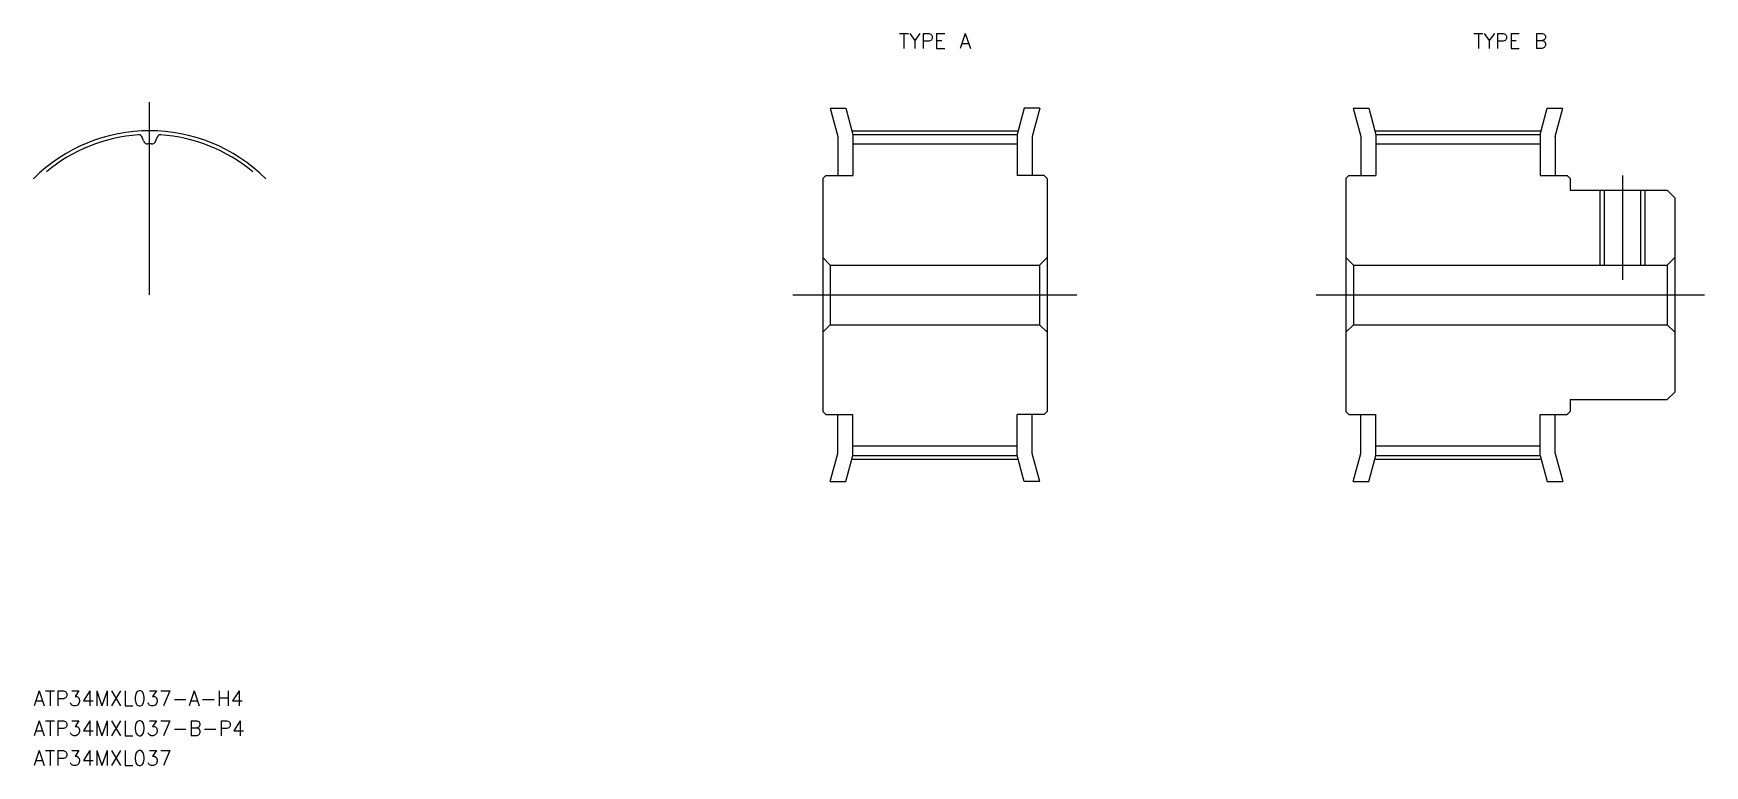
# Model space of a CAD drawing. Extents: x 88 to 199, y 71 to 120.
import ezdxf
from ezdxf.enums import TextEntityAlignment as Align

# ---------------------------------------------------------------- set-up
doc = ezdxf.new("R2010")
doc.units = 0
doc.linetypes.add('CENTER', pattern=[50.8, 31.75, -6.35, 6.35, -6.35])
doc.linetypes.add('DASHED', pattern=[19.05, 12.7, -6.35])
doc.layers.get('0').update_dxf_attribs({"linetype": 'CONTINUOUS'})
doc.layers.add('CENTER', color=1, linetype='CENTER')
doc.styles.add('MISUMI', font='txt.shx')

msp = doc.modelspace()

# ---------------------------------------------------------------- linework, layer by layer
at = {"color": 7, "linetype": 'CONTINUOUS'}
for p, q in [((140.84, 115.24), (141.35, 113.35)), ((140.84, 115.24), (141.88, 115.24)), ((141.88, 115.24), (142.35, 113.48)), ((153.82, 115.24), (153.35, 113.48)), ((154.86, 115.24), (153.82, 115.24)), ((154.86, 115.24), (154.35, 113.35)), ((175.84, 115.24), (176.35, 113.35)), ((175.84, 115.24), (176.88, 115.24)), ((176.88, 115.24), (177.35, 113.48)), ((188.35, 113.48), (188.82, 115.24)), ((188.82, 115.24), (189.86, 115.24)), ((189.35, 113.35), (189.86, 115.24)), ((94.9, 113.04), (94.8, 113.3)), ((95.71, 113.04), (95.81, 113.3)), ((141.35, 113.35), (141.35, 110.74)), ((142.35, 113.48), (153.35, 113.48)), ((142.35, 113.48), (142.35, 110.74)), ((153.35, 113.48), (153.35, 110.74)), ((154.35, 113.35), (154.35, 110.74)), ((176.35, 113.35), (176.35, 110.74)), ((177.35, 113.48), (188.35, 113.48)), ((177.35, 113.48), (177.35, 110.74)), ((188.35, 113.48), (188.35, 110.74)), ((189.35, 113.35), (189.35, 110.74)), ((142.35, 112.84), (153.35, 112.84)), ((177.35, 112.84), (188.35, 112.84)), ((140.35, 110.54), (140.55, 110.74)), ((140.55, 110.74), (142.35, 110.74)), ((155.15, 110.74), (153.35, 110.74)), ((155.35, 110.54), (155.15, 110.74)), ((175.35, 110.54), (175.55, 110.74)), ((175.55, 110.74), (177.35, 110.74)), ((188.35, 110.74), (190.15, 110.74)), ((190.35, 110.54), (190.15, 110.74)), ((140.35, 110.54), (140.35, 94.94)), ((155.35, 110.54), (155.35, 94.94)), ((175.35, 110.54), (175.35, 94.94)), ((190.35, 110.54), (190.35, 109.74)), ((190.35, 109.74), (196.85, 109.74)), ((197.35, 109.24), (196.85, 109.74)), ((197.35, 109.24), (197.35, 96.24)), ((140.35, 106.64), (140.35, 106.64)), ((155.35, 106.64), (155.35, 106.64)), ((175.35, 106.64), (175.35, 106.64)), ((140.35, 105.24), (140.85, 104.74)), ((155.35, 105.24), (154.85, 104.74)), ((175.35, 105.24), (175.85, 104.74)), ((196.85, 104.74), (197.35, 105.24)), ((140.85, 104.74), (140.85, 100.74)), ((140.85, 104.74), (154.85, 104.74)), ((154.85, 104.74), (154.85, 100.74)), ((175.85, 104.74), (175.85, 100.74)), ((175.85, 104.74), (196.85, 104.74)), ((196.85, 104.74), (196.85, 100.74)), ((140.35, 102.74), (140.35, 102.74)), ((155.35, 102.74), (155.35, 102.74)), ((175.35, 102.74), (175.35, 102.74)), ((140.35, 100.24), (140.85, 100.74)), ((140.85, 100.74), (154.85, 100.74)), ((155.35, 100.24), (154.85, 100.74)), ((175.35, 100.24), (175.85, 100.74)), ((175.85, 100.74), (196.85, 100.74)), ((196.85, 100.74), (197.35, 100.24)), ((196.85, 95.74), (197.35, 96.24)), ((190.35, 95.74), (196.85, 95.74)), ((190.35, 95.74), (190.35, 94.94)), ((140.55, 94.74), (140.35, 94.94)), ((140.55, 94.74), (142.35, 94.74)), ((141.35, 92.13), (141.35, 94.74)), ((142.35, 92), (142.35, 94.74)), ((155.15, 94.74), (153.35, 94.74)), ((153.35, 92), (153.35, 94.74)), ((154.35, 92.13), (154.35, 94.74)), ((155.15, 94.74), (155.35, 94.94)), ((175.55, 94.74), (175.35, 94.94)), ((175.55, 94.74), (177.35, 94.74)), ((176.35, 92.13), (176.35, 94.74)), ((177.35, 92), (177.35, 94.74)), ((188.35, 94.74), (190.15, 94.74)), ((188.35, 92), (188.35, 94.74)), ((189.35, 92.13), (189.35, 94.74)), ((190.15, 94.74), (190.35, 94.94)), ((140.84, 90.24), (141.35, 92.13)), ((141.88, 90.24), (142.35, 92)), ((142.35, 92.64), (153.35, 92.64)), ((142.35, 92), (153.35, 92)), ((153.82, 90.24), (153.35, 92)), ((154.86, 90.24), (154.35, 92.13)), ((175.84, 90.24), (176.35, 92.13)), ((176.88, 90.24), (177.35, 92)), ((177.35, 92.64), (188.35, 92.64)), ((177.35, 92), (188.35, 92)), ((188.35, 92), (188.82, 90.24)), ((189.35, 92.13), (189.86, 90.24)), ((140.84, 90.24), (141.88, 90.24)), ((154.86, 90.24), (153.82, 90.24)), ((175.84, 90.24), (176.88, 90.24)), ((188.82, 90.24), (189.86, 90.24))]:
    msp.add_line(p, q, dxfattribs=at)
at = {"color": 3, "linetype": 'DASHED'}
for p, q in [((192.35, 109.74), (192.35, 104.74)), ((192.62, 109.74), (192.62, 104.74)), ((195.07, 109.74), (195.07, 104.74)), ((195.35, 109.74), (195.35, 104.74))]:
    msp.add_line(p, q, dxfattribs=at)
at = {"color": 7, "linetype": 'CONTINUOUS'}
for centre, radius, start, end in [((95.3, 102.74), 10.74, 93.939, 130), ((94.58, 113.22), 0.23, 20, 93.939), ((95.18, 113.14), 0.3, 200, 270.6979), ((95.43, 113.14), 0.3, 269.3021, 340), ((96.03, 113.22), 0.23, 86.061, 160), ((95.3, 102.74), 10.74, 50, 86.061), ((95.3, 102.74), 10.1, 89.3021, 90.6979)]:
    msp.add_arc(centre, radius, start, end, dxfattribs=at)
at = {"layer": 'CENTER', "color": 1, "linetype": 'CENTER'}
for p, q in [((95.3, 102.74), (95.3, 115.63)), ((142.28, 113.73), (153.42, 113.73)), ((177.28, 113.73), (188.42, 113.73)), ((193.85, 110.74), (193.85, 103.74)), ((138.35, 102.74), (157.35, 102.74)), ((173.35, 102.74), (199.35, 102.74)), ((142.28, 91.74), (153.42, 91.74)), ((177.28, 91.74), (188.42, 91.74))]:
    msp.add_line(p, q, dxfattribs=at)
msp.add_arc((95.3, 102.74), 10.99, 45, 135, dxfattribs=at)

# ---------------------------------------------------------------- texts
at = {"color": 7, "linetype": 'CONTINUOUS', "style": 'MISUMI'}
for s, p in [('TYPE A', (147.85, 119.74)), ('TYPE B', (186.35, 119.74))]:
    msp.add_text(s, height=1, dxfattribs=at).set_placement(p, align=Align.MIDDLE_CENTER)
for s, p in [('ATP34MXL037-A-H4', (87.53, 75.24)), ('ATP34MXL037-B-P4', (87.53, 73.24)), ('ATP34MXL037', (87.53, 71.24))]:
    msp.add_text(s, height=1, dxfattribs=at).set_placement(p)

doc.saveas('drawing.dxf')
